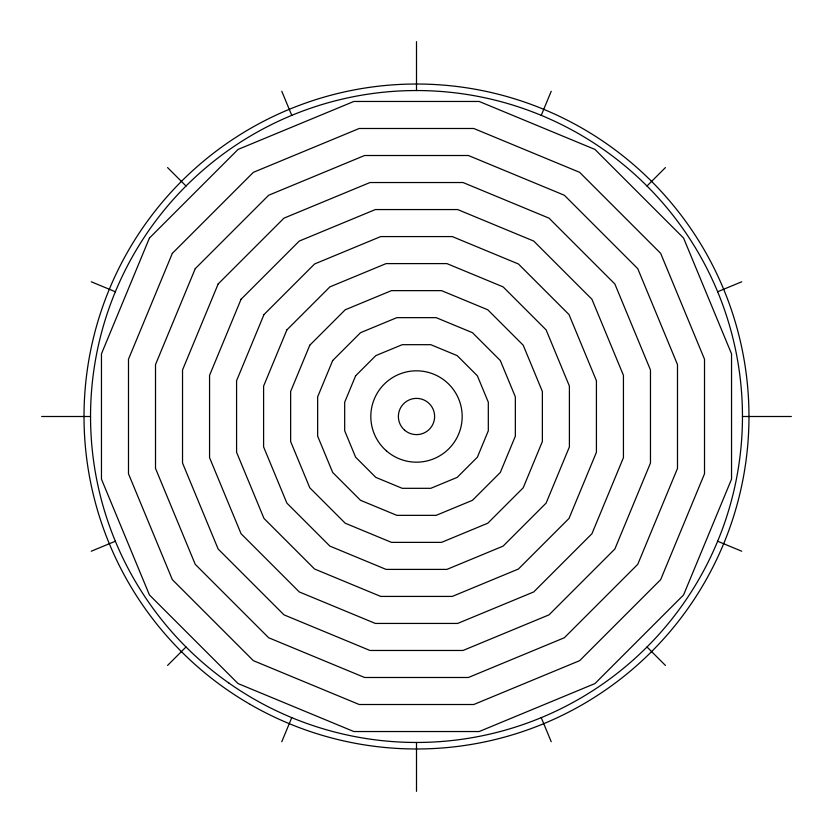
<?xml version="1.0" encoding="UTF-8"?>
<svg xmlns="http://www.w3.org/2000/svg" width="833" height="833" viewBox="0 0 833 833"><rect width="100%" height="100%" fill="white"/><g stroke="black" fill="none" stroke-linecap="round" stroke-linejoin="round"><path stroke-width="1.25" d="M281.783 741.734L291.758 717.64M541.242 115.36L551.217 91.266M167.579 665.421L186.009 646.991M646.991 186.009L665.421 167.579M91.266 551.217L115.36 541.242M717.64 291.758L741.734 281.783M41.65 416.5L90.547 416.5M742.453 416.5L791.35 416.5M91.266 281.783L115.36 291.758M717.64 541.242L741.734 551.217M167.579 167.579L186.009 186.009M646.991 646.991L665.421 665.421M281.783 91.266L291.758 115.36M541.242 717.64L551.217 741.734M416.5 41.65L416.5 90.547M416.5 742.453L416.5 791.35M149.43 238.051L101.459 353.838L101.459 479.162L149.43 594.949L238.051 683.57L353.838 731.541L479.162 731.541L594.949 683.57L683.57 594.949L731.541 479.162L731.541 353.838L683.57 238.051L594.949 149.43L479.162 101.459L353.838 101.459L238.051 149.43L149.43 238.051M172.337 253.357L128.49 359.21L128.49 473.79L172.337 579.643L253.357 660.663L359.21 704.51L473.79 704.51L579.643 660.663L660.663 579.643L704.51 473.79L704.51 359.21L660.663 253.357L579.643 172.337L473.79 128.49L359.21 128.49L253.357 172.337L172.337 253.357M195.245 268.663L155.511 364.583L155.511 468.417L195.245 564.337L268.663 637.755L364.583 677.489L468.417 677.489L564.337 637.755L637.755 564.337L677.489 468.417L677.489 364.583L637.755 268.663L564.337 195.245L468.417 155.511L364.583 155.511L268.663 195.245L195.245 268.663M218.152 283.97L182.531 369.967L182.531 463.033L218.152 549.03L283.97 614.848L369.967 650.469L463.033 650.469L549.03 614.848L614.848 549.03L650.469 463.033L650.469 369.967L614.848 283.97L549.03 218.152L463.033 182.531L369.967 182.531L283.97 218.152L218.152 283.97M241.06 299.276L209.562 375.339L209.562 457.661L241.06 533.724L299.276 591.94L375.339 623.438L457.661 623.438L533.724 591.94L591.94 533.724L623.438 457.661L623.438 375.339L591.94 299.276L533.724 241.06L457.661 209.562L375.339 209.562L299.276 241.06L241.06 299.276M263.978 314.582L236.582 380.712L236.582 452.288L263.978 518.418L314.582 569.022L380.712 596.418L452.288 596.418L518.418 569.022L569.022 518.418L596.418 452.288L596.418 380.712L569.022 314.582L518.418 263.978L452.288 236.582L380.712 236.582L314.582 263.978L263.978 314.582M286.885 329.889L263.603 386.085L263.603 446.915L286.885 503.111L329.889 546.115L386.085 569.397L446.915 569.397L503.111 546.115L546.115 503.111L569.397 446.915L569.397 386.085L546.115 329.889L503.111 286.885L446.915 263.603L386.085 263.603L329.889 286.885L286.885 329.889M309.793 345.206L290.634 391.468L290.634 441.532L309.793 487.794L345.206 523.207L391.468 542.366L441.532 542.366L487.794 523.207L523.207 487.794L542.366 441.532L542.366 391.468L523.207 345.206L487.794 309.793L441.532 290.634L391.468 290.634L345.206 309.793L309.793 345.206M332.7 360.512L317.654 396.841L317.654 436.159L332.7 472.488L360.512 500.3L396.841 515.346L436.159 515.346L472.488 500.3L500.3 472.488L515.346 436.159L515.346 396.841L500.3 360.512L472.488 332.7L436.159 317.654L396.841 317.654L360.512 332.7L332.7 360.512M355.618 375.818L344.685 402.214L344.685 430.786L355.618 457.182L375.818 477.382L402.214 488.315L430.786 488.315L457.182 477.382L477.382 457.182L488.315 430.786L488.315 402.214L477.382 375.818L457.182 355.618L430.786 344.685L402.214 344.685L375.818 355.618L355.618 375.818M404.557 430.12A18.118 18.118 0 0 0 434.274 420.04A18.118 18.118 0 0 0 410.679 399.34A18.118 18.118 0 0 0 404.557 430.12M386.387 450.84A45.669 45.669 0 0 0 461.295 425.413A45.669 45.669 0 0 0 401.818 373.246A45.669 45.669 0 0 0 386.387 450.84M228.815 682.998A325.953 325.953 0 0 0 741.141 445.79A325.953 325.953 0 0 0 279.544 120.712A325.953 325.953 0 0 0 228.815 682.998M250.264 704.437A332.471 332.471 0 0 0 748.971 416.5A332.471 332.471 0 0 0 250.264 128.563A332.471 332.471 0 0 0 250.264 704.437"/></g></svg>
